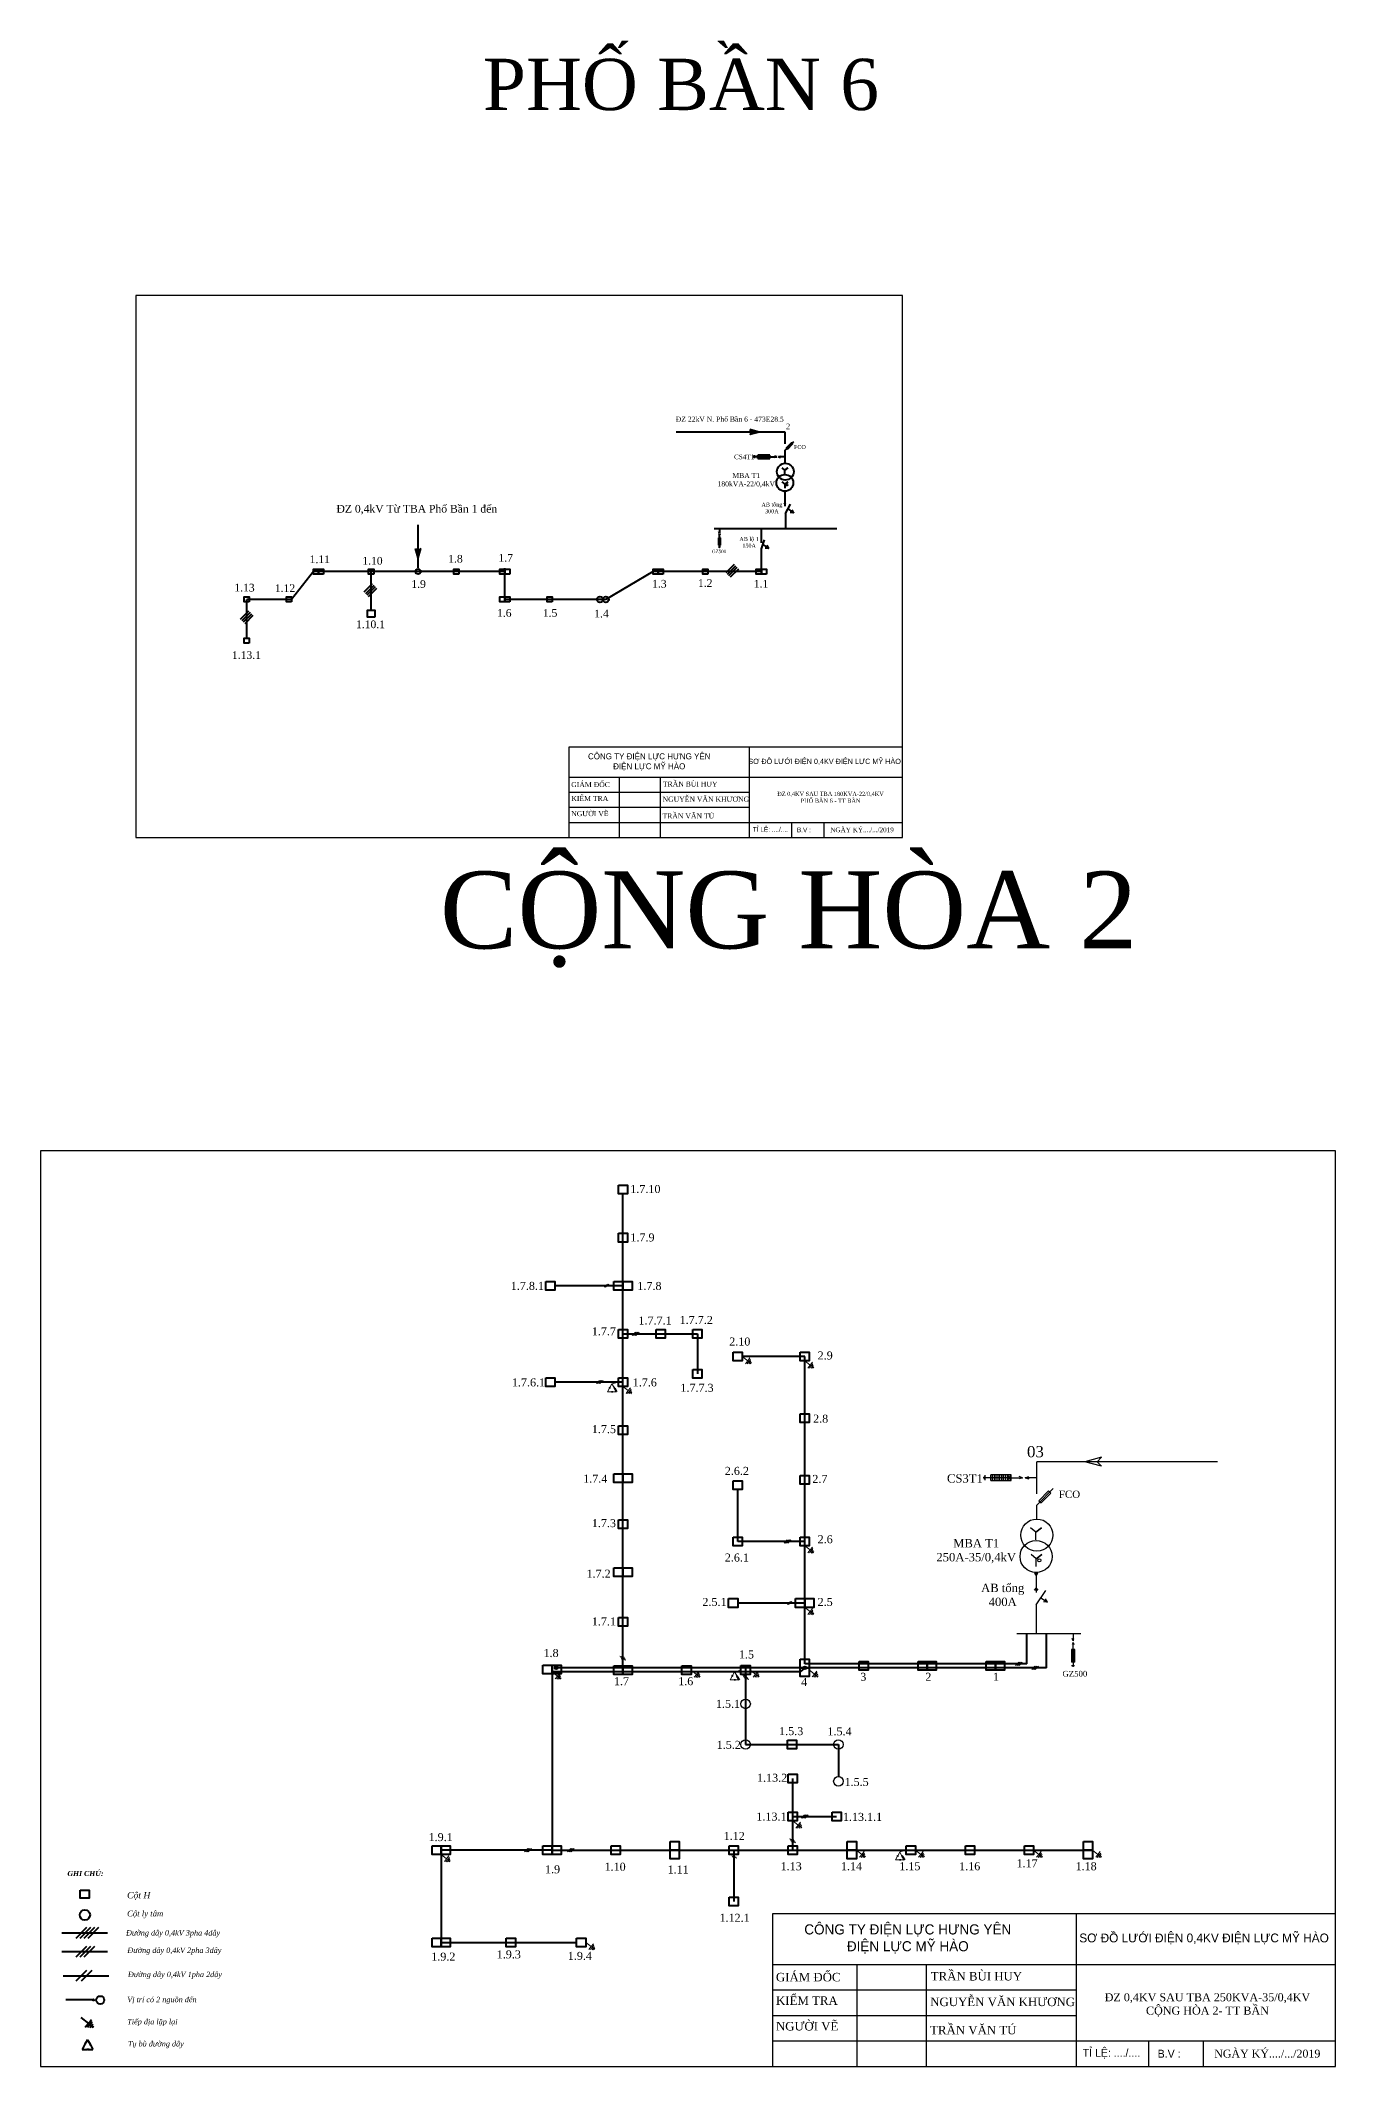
# Model space of a CAD drawing. Extents: x -2498 to 13808, y -1476 to 9052.
# Drawn here: x 1082 to 1587, y 8262 to 9052 of the extents above; entities that cross this region are included whole.
import ezdxf

# ---------------------------------------------------------------- set-up
doc = ezdxf.new("R2010")
doc.units = 0
doc.header["$LTSCALE"] = 0.08
doc.header["$MEASUREMENT"] = 0
doc.layers.get('0').update_dxf_attribs({"linetype": 'CONTINUOUS', "lineweight": 40})
doc.layers.add('Duong manh', color=8, linetype='CONTINUOUS')
doc.layers.add('khung', color=3, linetype='CONTINUOUS', lineweight=18)
doc.layers.add('NET DAM', color=6, linetype='CONTINUOUS', lineweight=25)
doc.styles.add('anh thong', font='times.ttf', dxfattribs={"height": 0.5})
doc.styles.get("Standard").update_dxf_attribs({"font": 'VHTEKN.TTF', "height": 2.5})

# ---------------------------------------------------------------- blocks, each defined once
blk = doc.blocks.new('khung')
at = {"layer": 'khung', "color": 5, "lineweight": -3, "ltscale": 4}
for p, q in [((630143, 2296298.9), (632881, 2296298.9)), ((630143, 2295554.2), (630143, 2296298.9)), ((631620.1, 2296298.9), (631620.1, 2295554.2)), ((630143, 2296050.6), (631457.3, 2296050.6)), ((630143, 2296050.6), (632881, 2296050.6)), ((630552, 2296050.6), (630552, 2295554.2)), ((630888.9, 2296050.6), (630888.9, 2295554.2)), ((630143, 2295926.5), (631620.1, 2295926.5)), ((630143, 2295802.4), (631620.1, 2295802.4)), ((630143, 2295678.3), (631512, 2295678.3)), ((630143, 2295678.3), (632881, 2295678.3)), ((631972.7, 2295554.2), (631972.7, 2295678.3)), ((632238.4, 2295554.2), (632238.4, 2295678.3))]:
    blk.add_line(p, q, dxfattribs=at)
blk.add_lwpolyline([(632881, 2300009), (626580.6, 2300009), (626580.6, 2295554.2), (632881, 2295554.2), (632881, 2300009)], dxfattribs=at)
at = {"layer": 'Duong manh', "color": 0, "lineweight": -3, "ltscale": 4}
for s, insert, char_height, width, attachment_point in [('{\\f.VnAvantH|b0|i0|c0|p34;C¤NG TY §IÖN LùC H¦NG Y£N\\P®iÖn lùc mü hµo}', (630800.1, 2296174.8), 49.141, 1314.329, 5), ('{\\f.VnAvantH|b0|i0|c0|p34;s¬ ®å l\xadíi ®iÖn 0,4kv ®iÖn lùc mü hµo}', (632241.6, 2296174.8), 43.049, 1423.665, 5), ('{\\fTimes New Roman|b0|i0|c0|p18; GIÁM ĐỐC}', (630143, 2295988.6), 41.37, 409.064, 4), ('{\\fTimes New Roman|b0|i0|c0|p18; TRẦN BÙI HUY}', (630896.3, 2295992.9), 41.37, 536.856, 4), ('{\\f.VnAvantH|b0|i0|c0|p34; \\fTimes New Roman|b0|i0|c0|p18; KIỂM TRA}', (630128, 2295874.7), 41.37, 409.064, 4), ('{\\fTimes New Roman|b0|i0|c0|p18; NGUYỄN VĂN KHƯƠNG}', (630893.6, 2295868.1), 41.37, 717.247, 4), ('{\\fTimes New Roman|b0|i0|c0|p18; NGƯỜI VẼ}', (630143, 2295749.5), 41.37, 409.064, 4), ('{\\f.VnAvantH|b0|i0|c0|p34; \\fTimes New Roman|b0|i0|c0|p18;TRẦN VĂN TÚ}', (630893.4, 2295730.7), 41.37, 536.856, 4), ('{\\f.VnAvantH|b0|i0|c0|p34; tØ lÖ: ..../....}', (631636.6, 2295616.3), 38.475, 301.491, 4), ('{\\f.VnAvantH|b0|i0|c0|p34;b.v :}', (632071.5, 2295616.3), 38.475, 424.338, 5), ('{\\fTimes New Roman|b0|i0|c0|p18;NGÀY KÝ..../.../2019}', (632549.2, 2295616.3), 38.475, 820.671, 5)]:
    blk.add_mtext(s, dxfattribs=dict(at, insert=insert, char_height=char_height, width=width, attachment_point=attachment_point))

msp = doc.modelspace()

# ---------------------------------------------------------------- hatches: boundary and pattern name
at = {"lineweight": 30}
msp.add_hatch(color=256, dxfattribs=at).paths.add_polyline_path([(1229.43, 8845.84, 1), (1229.24, 8845.84, 1)])
at = {"linetype": 'Continuous', "lineweight": 40, "ltscale": 8}
h = msp.add_hatch(dxfattribs=at)
h.set_pattern_fill('ANSI32', color=0, style=0)
h.set_pattern_definition([(45, (-10632.88297, 4523.38503), (-0.265165043, 0.265165043), []), (45, (-10632.7062, 4523.38503), (-0.265165043, 0.265165043), [])])
h.paths.add_polyline_path([(1282.57, 8417.47, 1), (1283.67, 8417.47, 1)])
for points in [[(1282.57, 8417.47, 1), (1283.67, 8417.47, 1)], [(1379.54, 8417.47, 1), (1380.63, 8417.47, 1)]]:
    msp.add_hatch(color=0, dxfattribs=at).paths.add_polyline_path(points)
h = msp.add_hatch(dxfattribs=at)
h.set_pattern_fill('ANSI32', color=0, style=0)
h.set_pattern_definition([(45, (-10535.9164, 4523.38503), (-0.265165043, 0.265165043), []), (45, (-10535.73964, 4523.38503), (-0.265165043, 0.265165043), [])])
h.paths.add_polyline_path([(1379.54, 8417.47, 1), (1380.63, 8417.47, 1)])
at = {"linetype": 'Continuous', "ltscale": 8}
msp.add_hatch(color=256, dxfattribs=at).paths.add_polyline_path([(1103.07, 8288, 1), (1102.55, 8288, 1)])

# ---------------------------------------------------------------- linework, layer by layer
for p, q in [((1372.46, 8899.17), (1329.94, 8899.17)), ((1362.26, 8899.17), (1358.61, 8900.14)), ((1358.61, 8900.14), (1359.38, 8899.17)), ((1362.26, 8899.17), (1358.61, 8898.21)), ((1358.61, 8898.21), (1359.38, 8899.17)), ((1372.46, 8894.65), (1372.46, 8899.17)), ((1372.46, 8892.09), (1375.79, 8895.53)), ((1360.12, 8889.42), (1360.12, 8889.69)), ((1360.27, 8889.24), (1360.27, 8889.87)), ((1360.42, 8888.98), (1360.42, 8890.14)), ((1361.71, 8889.56), (1360.44, 8889.56)), ((1366.44, 8890.2), (1361.71, 8890.2)), ((1361.71, 8888.91), (1361.71, 8890.2)), ((1366.44, 8889.56), (1361.71, 8889.56)), ((1362.14, 8888.91), (1362.14, 8890.2)), ((1362.57, 8888.91), (1362.57, 8890.2)), ((1363, 8888.91), (1363, 8890.2)), ((1363.43, 8888.91), (1363.43, 8890.2)), ((1363.86, 8888.91), (1363.86, 8890.2)), ((1364.29, 8888.91), (1364.29, 8890.2)), ((1364.72, 8888.91), (1364.72, 8890.2)), ((1365.15, 8888.91), (1365.15, 8890.2)), ((1366.44, 8888.91), (1365.58, 8890.2)), ((1365.58, 8888.91), (1366.44, 8890.2)), ((1365.58, 8888.91), (1365.58, 8890.2)), ((1366.44, 8888.91), (1366.44, 8890.2)), ((1366.44, 8889.56), (1369.14, 8889.56)), ((1369.14, 8889.56), (1368.31, 8889.84)), ((1369.14, 8889.56), (1368.31, 8889.28)), ((1369.75, 8889.56), (1370.59, 8889.84)), ((1372.46, 8889.56), (1369.75, 8889.56)), ((1369.75, 8889.56), (1370.59, 8889.28)), ((1372.26, 8884.35), (1371.2, 8885.27)), ((1372.26, 8884.35), (1373.4, 8885.27)), ((1373.4, 8885.27), (1372.26, 8884.35)), ((1372.46, 8887.03), (1372.46, 8892.09)), ((1372.35, 8878.88), (1371.29, 8879.8)), ((1372.26, 8882.79), (1372.26, 8884.35)), ((1372.35, 8878.88), (1373.49, 8879.8)), ((1373.49, 8879.8), (1372.35, 8878.88)), ((1372.35, 8877.32), (1372.35, 8878.88)), ((1372.53, 8875.89), (1372.08, 8875.89)), ((1372.08, 8875.89), (1372.3, 8875.61)), ((1372.08, 8871.26), (1372.3, 8871.54)), ((1372.53, 8871.26), (1372.08, 8871.26)), ((1372.3, 8876.11), (1372.3, 8870.27)), ((1372.3, 8875.61), (1372.53, 8875.89)), ((1372.3, 8871.54), (1372.53, 8871.26)), ((1372.49, 8867.5), (1374.48, 8871.03)), ((1373.48, 8869.27), (1375.81, 8867.65)), ((1229.33, 8846.27), (1229.33, 8863.04)), ((1344.73, 8861.58), (1392.61, 8861.58)), ((1346.79, 8861.58), (1346.79, 8859.95)), ((1363.18, 8856.05), (1363.18, 8861.58)), ((1372.49, 8867.5), (1372.49, 8861.67)), ((1375.83, 8867.65), (1374.39, 8867.82)), ((1375.82, 8867.64), (1375.16, 8868.92)), ((1229.33, 8850.15), (1228.32, 8853.77)), ((1228.32, 8853.77), (1229.33, 8852.82)), ((1229.33, 8850.15), (1230.35, 8853.77)), ((1230.35, 8853.77), (1229.33, 8852.82)), ((1346.4, 8857.97), (1346.4, 8855.13)), ((1347.18, 8857.97), (1346.4, 8857.45)), ((1347.18, 8857.45), (1346.4, 8857.97)), ((1347.18, 8857.97), (1346.4, 8857.97)), ((1347.18, 8857.45), (1346.4, 8857.45)), ((1347.18, 8857.19), (1346.4, 8857.19)), ((1347.18, 8856.93), (1346.4, 8856.93)), ((1347.18, 8856.68), (1346.4, 8856.68)), ((1347.18, 8856.42), (1346.4, 8856.42)), ((1347.18, 8856.16), (1346.4, 8856.16)), ((1347.18, 8855.9), (1346.4, 8855.9)), ((1347.18, 8855.64), (1346.4, 8855.64)), ((1347.18, 8855.39), (1346.4, 8855.39)), ((1347.18, 8855.13), (1346.4, 8855.13)), ((1347.14, 8854.35), (1346.44, 8854.35)), ((1346.98, 8854.27), (1346.6, 8854.27)), ((1346.79, 8859.95), (1346.62, 8860.46)), ((1346.79, 8859.59), (1346.62, 8859.09)), ((1346.87, 8854.18), (1346.71, 8854.18)), ((1346.79, 8859.95), (1346.96, 8860.46)), ((1346.79, 8857.97), (1346.79, 8859.59)), ((1346.79, 8859.59), (1346.96, 8859.09)), ((1346.79, 8857.97), (1346.79, 8855.13)), ((1346.79, 8855.13), (1346.79, 8854.36)), ((1363.13, 8844.83), (1363.13, 8853.65)), ((1363.77, 8855.42), (1366.09, 8853.8)), ((1366.11, 8853.8), (1364.67, 8853.97)), ((1366.1, 8853.78), (1365.44, 8855.07)), ((1263.13, 8833.94), (1263.13, 8846.2)), ((1352.47, 8847.51), (1349.24, 8844.27)), ((1353.04, 8846.94), (1349.8, 8843.71)), ((1353.61, 8846.38), (1350.37, 8843.14)), ((1354.17, 8845.81), (1350.93, 8842.57)), ((1188.56, 8844.83), (1180.01, 8833.94)), ((1263.13, 8844.83), (1188.56, 8844.83)), ((1211.45, 8839.97), (1208.22, 8836.73)), ((1212.02, 8839.4), (1208.78, 8836.17)), ((1212.59, 8838.84), (1209.35, 8835.6)), ((1213.15, 8838.27), (1209.91, 8835.03)), ((1211.03, 8829.75), (1211.03, 8844.83)), ((1320.96, 8844.83), (1302.49, 8833.94)), ((1363.13, 8844.83), (1320.96, 8844.83)), ((1180.01, 8833.94), (1162.55, 8833.94)), ((1162.55, 8818.87), (1162.55, 8833.94)), ((1302.49, 8833.94), (1263.13, 8833.94)), ((1163.28, 8829.4), (1160.04, 8826.17)), ((1163.85, 8828.84), (1160.61, 8825.6)), ((1164.41, 8828.27), (1161.18, 8825.04)), ((1164.98, 8827.71), (1161.74, 8824.47))]:
    msp.add_line(p, q)
at = {"ltscale": 8}
for p, q in [((1361.71, 8888.91), (1366.44, 8888.91)), ((1347.18, 8855.13), (1347.18, 8857.97)), ((1363.13, 8853.65), (1364.41, 8857.18))]:
    msp.add_line(p, q, dxfattribs=at)
at = {"color": 0, "linetype": 'Continuous', "lineweight": 40, "ltscale": 8}
for p, q in [((1309.17, 8417.47), (1309.17, 8602.22)), ((1309.17, 8566.4), (1282.65, 8566.4)), ((1309.17, 8547.64), (1338.18, 8547.64)), ((1338.18, 8547.64), (1338.18, 8532.09)), ((1380.03, 8538.79), (1355.72, 8538.79)), ((1380.03, 8419.05), (1380.03, 8538.79)), ((1309.17, 8528.88), (1282.65, 8528.88)), ((1305.83, 8526.53), (1306.64, 8525.08)), ((1353.93, 8466.76), (1353.93, 8486.99)), ((1380.03, 8466.76), (1353.93, 8466.76)), ((1380.03, 8442.74), (1353.93, 8442.74)), ((1466.55, 8419.05), (1466.55, 8430.86)), ((1474.25, 8417.47), (1474.25, 8430.86)), ((1466.55, 8419.05), (1380.03, 8419.05)), ((1281.54, 8417.47), (1281.54, 8346.38)), ((1378.21, 8415.9), (1281.54, 8415.9)), ((1474.25, 8417.47), (1283.12, 8417.47)), ((1353.63, 8414.27), (1354.44, 8412.82)), ((1356.97, 8417.47), (1356.97, 8387.58)), ((1380.08, 8417.47), (1378.21, 8415.9)), ((1356.97, 8387.58), (1393.18, 8387.58)), ((1393.18, 8387.58), (1393.18, 8375.11)), ((1375.37, 8346.38), (1375.37, 8374.29)), ((1375.37, 8359.49), (1392.46, 8359.49)), ((1281.54, 8346.38), (1238.35, 8346.38)), ((1238.35, 8346.38), (1238.35, 8310.43)), ((1281.54, 8346.38), (1492.22, 8346.38)), ((1352.36, 8346.38), (1352.36, 8326.41)), ((1418.07, 8344.03), (1418.87, 8342.58)), ((1238.35, 8310.43), (1291.13, 8310.43))]:
    msp.add_line(p, q, dxfattribs=at)
at = {"linetype": 'Continuous', "lineweight": 9, "ltscale": 8}
for p, q in [((1303.21, 8567.07), (1301.97, 8565.83)), ((1303.67, 8567.07), (1302.43, 8565.83)), ((1314.07, 8548.26), (1312.83, 8547.02)), ((1314.53, 8548.26), (1313.29, 8547.02)), ((1315, 8548.26), (1313.76, 8547.02)), ((1315.46, 8548.26), (1314.22, 8547.02)), ((1355.7, 8538.79), (1357.82, 8537.15)), ((1357.82, 8537.15), (1358.7, 8538.29)), ((1358.22, 8536.84), (1358.88, 8537.69)), ((1300.06, 8529.5), (1298.82, 8528.26)), ((1300.52, 8529.5), (1299.28, 8528.26)), ((1300.99, 8529.5), (1299.75, 8528.26)), ((1301.45, 8529.5), (1300.21, 8528.26)), ((1357.82, 8537.15), (1356.94, 8536.02)), ((1358.22, 8536.84), (1357.56, 8535.99)), ((1358.62, 8536.53), (1358.19, 8535.97)), ((1358.62, 8536.53), (1359.06, 8537.1)), ((1359.02, 8536.22), (1358.8, 8535.94)), ((1359.02, 8536.22), (1359.24, 8536.5)), ((1380.03, 8537.09), (1382.14, 8535.46)), ((1382.14, 8535.46), (1381.26, 8534.32)), ((1382.54, 8535.14), (1381.88, 8534.29)), ((1382.14, 8535.46), (1383.02, 8536.59)), ((1382.94, 8534.83), (1382.51, 8534.27)), ((1382.54, 8535.14), (1383.2, 8536)), ((1382.94, 8534.83), (1383.39, 8535.4)), ((1383.35, 8534.52), (1383.13, 8534.24)), ((1383.35, 8534.52), (1383.57, 8534.81)), ((1303.95, 8526.53), (1303.13, 8525.08)), ((1303.13, 8525.08), (1304.85, 8525.08)), ((1303.69, 8526.66), (1304.19, 8526.4)), ((1303.8, 8526.85), (1304.3, 8526.6)), ((1304.89, 8528.17), (1304.06, 8526.72)), ((1304.85, 8525.08), (1304.88, 8525.08)), ((1304.88, 8525.36), (1304.88, 8524.8)), ((1304.89, 8528.17), (1305.71, 8526.72)), ((1305.14, 8525.36), (1305.14, 8524.8)), ((1305.14, 8525.08), (1306.64, 8525.08)), ((1305.97, 8526.85), (1305.47, 8526.6)), ((1306.08, 8526.66), (1305.58, 8526.4)), ((1309.17, 8527.18), (1311.28, 8525.55)), ((1311.28, 8525.55), (1310.4, 8524.41)), ((1311.68, 8525.24), (1311.02, 8524.39)), ((1311.28, 8525.55), (1312.16, 8526.68)), ((1312.09, 8524.93), (1311.65, 8524.36)), ((1311.68, 8525.24), (1312.34, 8526.09)), ((1312.09, 8524.93), (1312.53, 8525.49)), ((1312.49, 8524.61), (1312.27, 8524.33)), ((1312.49, 8524.61), (1312.71, 8524.9)), ((1373.24, 8467.37), (1372, 8466.13)), ((1373.71, 8467.37), (1372.47, 8466.13)), ((1374.17, 8467.37), (1372.93, 8466.13)), ((1374.64, 8467.37), (1373.4, 8466.13)), ((1380.03, 8465.06), (1382.14, 8463.42)), ((1382.14, 8463.42), (1381.26, 8462.29)), ((1382.54, 8463.11), (1381.88, 8462.26)), ((1382.14, 8463.42), (1383.02, 8464.55)), ((1382.94, 8462.8), (1382.51, 8462.23)), ((1382.54, 8463.11), (1383.2, 8463.96)), ((1382.94, 8462.8), (1383.39, 8463.36)), ((1383.35, 8462.49), (1383.13, 8462.2)), ((1383.35, 8462.49), (1383.57, 8462.77)), ((1374.54, 8443.39), (1373.3, 8442.15)), ((1375, 8443.39), (1373.76, 8442.15)), ((1380.03, 8441.04), (1382.14, 8439.41)), ((1382.14, 8439.41), (1381.26, 8438.27)), ((1382.54, 8439.1), (1381.88, 8438.25)), ((1382.14, 8439.41), (1383.02, 8440.54)), ((1382.94, 8438.79), (1382.51, 8438.22)), ((1382.54, 8439.1), (1383.2, 8439.95)), ((1382.94, 8438.79), (1383.39, 8439.35)), ((1383.35, 8438.47), (1383.13, 8438.19)), ((1383.35, 8438.47), (1383.57, 8438.76)), ((1309.65, 8421.65), (1307.94, 8422.06)), ((1309.89, 8421.25), (1308.18, 8421.67)), ((1310.13, 8420.85), (1308.43, 8421.27)), ((1310.37, 8420.45), (1308.67, 8420.87)), ((1463.45, 8419.67), (1462.21, 8418.43)), ((1463.91, 8419.67), (1462.67, 8418.43)), ((1464.38, 8419.67), (1463.14, 8418.43)), ((1464.84, 8419.67), (1463.6, 8418.43)), ((1281.54, 8415.9), (1283.66, 8414.26)), ((1283.66, 8414.26), (1282.78, 8413.13)), ((1284.06, 8413.95), (1283.4, 8413.1)), ((1283.66, 8414.26), (1284.54, 8415.4)), ((1284.46, 8413.64), (1284.03, 8413.07)), ((1284.06, 8413.95), (1284.72, 8414.8)), ((1284.46, 8413.64), (1284.9, 8414.2)), ((1284.86, 8413.33), (1284.64, 8413.05)), ((1284.86, 8413.33), (1285.08, 8413.61)), ((1335.73, 8416.54), (1337.84, 8414.9)), ((1337.84, 8414.9), (1336.97, 8413.77)), ((1338.25, 8414.59), (1337.59, 8413.74)), ((1337.84, 8414.9), (1338.72, 8416.04)), ((1338.65, 8414.28), (1338.21, 8413.71)), ((1338.25, 8414.59), (1338.9, 8415.44)), ((1338.65, 8414.28), (1339.09, 8414.84)), ((1339.05, 8413.97), (1338.83, 8413.68)), ((1339.05, 8413.97), (1339.27, 8414.25)), ((1351.75, 8414.26), (1350.93, 8412.82)), ((1350.93, 8412.82), (1352.65, 8412.82)), ((1351.49, 8414.4), (1351.98, 8414.14)), ((1351.6, 8414.59), (1352.09, 8414.34)), ((1352.68, 8415.91), (1351.86, 8414.46)), ((1352.65, 8412.82), (1352.68, 8412.82)), ((1352.68, 8415.91), (1353.51, 8414.46)), ((1352.68, 8413.1), (1352.68, 8412.54)), ((1352.94, 8413.1), (1352.94, 8412.54)), ((1352.94, 8412.82), (1354.44, 8412.82)), ((1353.76, 8414.59), (1353.27, 8414.34)), ((1353.88, 8414.4), (1353.38, 8414.14)), ((1357.48, 8414.16), (1355.78, 8414.58)), ((1357.73, 8413.76), (1356.02, 8414.18)), ((1357.97, 8413.36), (1356.26, 8413.78)), ((1358.21, 8412.97), (1356.5, 8413.39)), ((1358.74, 8416.62), (1360.85, 8414.99)), ((1360.85, 8414.99), (1359.98, 8413.85)), ((1361.26, 8414.67), (1360.6, 8413.82)), ((1360.85, 8414.99), (1361.73, 8416.12)), ((1361.66, 8414.36), (1361.22, 8413.8)), ((1361.26, 8414.67), (1361.91, 8415.52)), ((1361.66, 8414.36), (1362.1, 8414.93)), ((1362.06, 8414.05), (1361.84, 8413.77)), ((1362.06, 8414.05), (1362.28, 8414.34)), ((1381.76, 8416.69), (1383.87, 8415.05)), ((1383.87, 8415.05), (1382.99, 8413.92)), ((1384.27, 8414.74), (1383.62, 8413.89)), ((1383.87, 8415.05), (1384.75, 8416.19)), ((1384.68, 8414.43), (1384.24, 8413.87)), ((1384.27, 8414.74), (1384.93, 8415.59)), ((1384.68, 8414.43), (1385.12, 8415)), ((1385.08, 8414.12), (1384.86, 8413.84)), ((1385.08, 8414.12), (1385.3, 8414.41)), ((1469.74, 8418.09), (1468.5, 8416.85)), ((1470.2, 8418.09), (1468.96, 8416.85)), ((1470.67, 8418.09), (1469.43, 8416.85)), ((1471.13, 8418.09), (1469.89, 8416.85)), ((1375.37, 8357.79), (1377.49, 8356.15)), ((1377.49, 8356.15), (1376.61, 8355.02)), ((1377.89, 8355.84), (1377.23, 8354.99)), ((1377.49, 8356.15), (1378.37, 8357.28)), ((1377.89, 8355.84), (1378.55, 8356.69)), ((1378.29, 8355.53), (1378.73, 8356.09)), ((1380, 8360.11), (1378.76, 8358.87)), ((1380.47, 8360.11), (1379.23, 8358.87)), ((1380.93, 8360.11), (1379.69, 8358.87)), ((1381.4, 8360.11), (1380.16, 8358.87)), ((1375.82, 8350.43), (1374.11, 8350.85)), ((1376.06, 8350.03), (1374.35, 8350.45)), ((1376.3, 8349.64), (1374.6, 8350.05)), ((1376.54, 8349.24), (1374.84, 8349.66)), ((1378.29, 8355.53), (1377.86, 8354.96)), ((1378.69, 8355.22), (1378.47, 8354.93)), ((1378.69, 8355.22), (1378.91, 8355.5)), ((1238.35, 8344.68), (1240.47, 8343.05)), ((1240.47, 8343.05), (1239.59, 8341.91)), ((1240.87, 8342.73), (1240.21, 8341.88)), ((1240.47, 8343.05), (1241.35, 8344.18)), ((1241.27, 8342.42), (1240.84, 8341.86)), ((1240.87, 8342.73), (1241.53, 8343.59)), ((1241.27, 8342.42), (1241.71, 8342.99)), ((1241.67, 8342.11), (1241.45, 8341.83)), ((1241.67, 8342.11), (1241.89, 8342.4)), ((1272.1, 8347), (1270.86, 8345.76)), ((1272.56, 8347), (1271.32, 8345.76)), ((1273.02, 8347), (1271.79, 8345.76)), ((1273.49, 8347), (1272.25, 8345.76)), ((1288.81, 8347), (1287.57, 8345.76)), ((1289.27, 8347), (1288.03, 8345.76)), ((1289.74, 8347), (1288.5, 8345.76)), ((1290.2, 8347), (1288.96, 8345.76)), ((1353.27, 8343.71), (1351.57, 8344.13)), ((1353.51, 8343.32), (1351.81, 8343.73)), ((1400.16, 8346.38), (1402.28, 8344.74)), ((1402.28, 8344.74), (1401.4, 8343.61)), ((1402.68, 8344.43), (1402.02, 8343.58)), ((1402.28, 8344.74), (1403.15, 8345.88)), ((1403.08, 8344.12), (1402.65, 8343.56)), ((1402.68, 8344.43), (1403.34, 8345.28)), ((1403.08, 8344.12), (1403.52, 8344.69)), ((1403.48, 8343.81), (1403.26, 8343.53)), ((1403.48, 8343.81), (1403.7, 8344.1)), ((1416.18, 8344.02), (1415.36, 8342.58)), ((1415.36, 8342.58), (1417.08, 8342.58)), ((1415.93, 8344.16), (1416.42, 8343.9)), ((1416.04, 8344.35), (1416.53, 8344.1)), ((1417.12, 8345.67), (1416.29, 8344.22)), ((1417.08, 8342.58), (1417.11, 8342.58)), ((1417.11, 8342.86), (1417.11, 8342.3)), ((1417.12, 8345.67), (1417.94, 8344.22)), ((1417.38, 8342.86), (1417.38, 8342.3)), ((1417.38, 8342.58), (1418.87, 8342.58)), ((1418.2, 8344.35), (1417.71, 8344.1)), ((1418.31, 8344.16), (1417.82, 8343.9)), ((1423.18, 8346.38), (1425.29, 8344.74)), ((1425.29, 8344.74), (1424.41, 8343.61)), ((1425.69, 8344.43), (1425.03, 8343.58)), ((1425.29, 8344.74), (1426.17, 8345.88)), ((1426.09, 8344.12), (1425.66, 8343.56)), ((1425.69, 8344.43), (1426.35, 8345.28)), ((1426.09, 8344.12), (1426.53, 8344.69)), ((1426.5, 8343.81), (1426.28, 8343.53)), ((1426.5, 8343.81), (1426.71, 8344.1)), ((1469.2, 8346.38), (1471.32, 8344.74)), ((1471.32, 8344.74), (1470.44, 8343.61)), ((1471.72, 8344.43), (1471.06, 8343.58)), ((1471.32, 8344.74), (1472.2, 8345.88)), ((1472.12, 8344.12), (1471.69, 8343.56)), ((1471.72, 8344.43), (1472.38, 8345.28)), ((1472.12, 8344.12), (1472.56, 8344.69)), ((1472.52, 8343.81), (1472.3, 8343.53)), ((1472.52, 8343.81), (1472.74, 8344.1)), ((1492.22, 8346.38), (1494.33, 8344.74)), ((1494.33, 8344.74), (1493.45, 8343.61)), ((1494.73, 8344.43), (1494.08, 8343.58)), ((1494.33, 8344.74), (1495.21, 8345.88)), ((1495.14, 8344.12), (1494.7, 8343.56)), ((1494.73, 8344.43), (1495.39, 8345.28)), ((1495.14, 8344.12), (1495.58, 8344.69)), ((1495.54, 8343.81), (1495.32, 8343.53)), ((1495.54, 8343.81), (1495.76, 8344.1)), ((1294.67, 8310.43), (1296.79, 8308.79)), ((1296.79, 8308.79), (1295.91, 8307.66)), ((1297.19, 8308.48), (1296.53, 8307.63)), ((1296.79, 8308.79), (1297.67, 8309.92)), ((1297.19, 8308.48), (1297.85, 8309.33)), ((1297.59, 8308.17), (1298.03, 8308.73)), ((1297.59, 8308.17), (1297.16, 8307.6)), ((1297.99, 8307.86), (1297.77, 8307.57)), ((1297.99, 8307.86), (1298.21, 8308.14))]:
    msp.add_line(p, q, dxfattribs=at)
at = {"color": 0, "linetype": 'Continuous', "lineweight": 9, "ltscale": 8}
for p, q in [((1304.89, 8528.18), (1307.39, 8528.88)), ((1352.69, 8415.92), (1355.19, 8416.62)), ((1417.12, 8345.68), (1419.63, 8346.38))]:
    msp.add_line(p, q, dxfattribs=at)
at = {"lineweight": -3}
for p, q in [((1470.5, 8485.34), (1470.5, 8497.82)), ((1540.89, 8497.82), (1470.5, 8497.82)), ((1495.72, 8499.62), (1489.27, 8497.82)), ((1495.72, 8496.02), (1489.27, 8497.82)), ((1495.72, 8499.62), (1493.98, 8497.82)), ((1495.72, 8496.02), (1493.98, 8497.82)), ((1449.89, 8491.36), (1449.89, 8491.81)), ((1450.13, 8491.06), (1450.13, 8492.11)), ((1450.38, 8490.61), (1450.38, 8492.55)), ((1452.54, 8491.58), (1450.41, 8491.58)), ((1460.44, 8492.66), (1452.54, 8492.66)), ((1452.54, 8490.5), (1452.54, 8492.66)), ((1460.44, 8491.58), (1452.54, 8491.58)), ((1453.25, 8490.5), (1453.25, 8492.66)), ((1453.97, 8490.5), (1453.97, 8492.66)), ((1454.69, 8490.5), (1454.69, 8492.66)), ((1455.41, 8490.5), (1455.41, 8492.66)), ((1456.13, 8490.5), (1456.13, 8492.66)), ((1456.85, 8490.5), (1456.85, 8492.66)), ((1457.57, 8490.5), (1457.57, 8492.66)), ((1458.29, 8490.5), (1458.29, 8492.66)), ((1460.44, 8490.5), (1459.01, 8492.66)), ((1459.01, 8490.5), (1460.44, 8492.66)), ((1459.01, 8490.5), (1459.01, 8492.66)), ((1460.44, 8490.5), (1460.44, 8492.66)), ((1460.44, 8491.58), (1464.97, 8491.58)), ((1464.97, 8491.58), (1463.57, 8492.05)), ((1464.97, 8491.58), (1463.57, 8491.11)), ((1465.98, 8491.58), (1467.38, 8492.05)), ((1470.5, 8491.58), (1465.98, 8491.58)), ((1465.98, 8491.58), (1467.38, 8491.11)), ((1470.5, 8480.84), (1476.88, 8487.42)), ((1470.5, 8475.46), (1470.5, 8480.84)), ((1470.12, 8470.35), (1468.1, 8472.1)), ((1470.12, 8470.35), (1472.3, 8472.1)), ((1472.3, 8472.1), (1470.12, 8470.35)), ((1470.12, 8467.36), (1470.12, 8470.35)), ((1470.31, 8459.9), (1468.28, 8461.65)), ((1470.31, 8459.9), (1472.49, 8461.65)), ((1472.49, 8461.65), (1470.31, 8459.9)), ((1470.31, 8456.91), (1470.31, 8459.9)), ((1470.88, 8454.2), (1469.59, 8454.2)), ((1469.59, 8454.2), (1470.2, 8453.41)), ((1470.2, 8454.6), (1470.2, 8446.89)), ((1470.2, 8453.41), (1470.88, 8454.2)), ((1469.59, 8447.73), (1470.2, 8448.53)), ((1470.88, 8447.73), (1469.59, 8447.73)), ((1470.2, 8448.53), (1470.88, 8447.73)), ((1470.2, 8442.01), (1474.05, 8447.59)), ((1472.12, 8444.8), (1474.61, 8443.07)), ((1474.62, 8443.05), (1473.09, 8443.23)), ((1474.62, 8443.05), (1473.92, 8444.43)), ((1470.2, 8442.01), (1470.2, 8430.86)), ((1462.67, 8430.86), (1487.72, 8430.86)), ((1484.63, 8428.04), (1484.34, 8428.91)), ((1484.63, 8427.4), (1484.34, 8426.53)), ((1484.63, 8430.86), (1484.63, 8428.04)), ((1484.63, 8428.04), (1484.92, 8428.91)), ((1484.63, 8424.58), (1484.63, 8427.4)), ((1484.63, 8427.4), (1484.92, 8426.53)), ((1483.96, 8424.58), (1483.96, 8419.64)), ((1485.3, 8424.58), (1483.96, 8423.68)), ((1485.3, 8423.68), (1483.96, 8424.58)), ((1485.3, 8424.58), (1483.96, 8424.58)), ((1485.3, 8423.68), (1483.96, 8423.68)), ((1485.3, 8423.23), (1483.96, 8423.23)), ((1485.3, 8422.79), (1483.96, 8422.79)), ((1485.3, 8422.34), (1483.96, 8422.34)), ((1485.3, 8421.96), (1483.96, 8421.96)), ((1485.3, 8421.51), (1483.96, 8421.51)), ((1485.3, 8421.06), (1483.96, 8421.06)), ((1485.3, 8420.54), (1483.96, 8420.54)), ((1485.3, 8420.09), (1483.96, 8420.09)), ((1485.3, 8419.64), (1483.96, 8419.64)), ((1484.63, 8424.58), (1484.63, 8419.64)), ((1484.63, 8419.64), (1484.63, 8418.32)), ((1485.23, 8418.3), (1484.03, 8418.3)), ((1484.96, 8418.15), (1484.3, 8418.15)), ((1484.77, 8417.99), (1484.49, 8417.99))]:
    msp.add_line(p, q, dxfattribs=at)
at = {"linetype": 'Continuous', "lineweight": -3, "ltscale": 8}
for p, q in [((1452.54, 8490.5), (1460.44, 8490.5)), ((1485.3, 8419.64), (1485.3, 8424.58))]:
    msp.add_line(p, q, dxfattribs=at)
at = {"linetype": 'Continuous', "ltscale": 8}
for p, q in [((1100.06, 8316.19), (1095.88, 8312.01)), ((1101.62, 8316.19), (1097.44, 8312.01)), ((1103.19, 8316.19), (1099.01, 8312.01)), ((1104.76, 8316.19), (1100.58, 8312.01)), ((1090.48, 8314.14), (1108.24, 8314.14)), ((1100.06, 8308.88), (1095.88, 8304.7)), ((1101.62, 8308.88), (1097.44, 8304.7)), ((1103.19, 8308.88), (1099.01, 8304.7)), ((1090.48, 8306.83), (1108.24, 8306.83)), ((1091.01, 8297.43), (1108.76, 8297.43)), ((1100.06, 8299.48), (1095.88, 8295.3)), ((1102.14, 8299.48), (1097.97, 8295.3)), ((1102.81, 8288), (1092, 8288)), ((1097.86, 8281.14), (1100.84, 8278.83)), ((1100.84, 8278.83), (1099.6, 8277.23)), ((1101.41, 8278.4), (1100.48, 8277.2)), ((1100.84, 8278.83), (1102.08, 8280.43)), ((1101.98, 8277.96), (1101.36, 8277.16)), ((1101.41, 8278.4), (1102.34, 8279.6)), ((1101.98, 8277.96), (1102.6, 8278.75)), ((1102.54, 8277.52), (1102.23, 8277.12)), ((1102.54, 8277.52), (1102.85, 8277.92)), ((1099.33, 8270.5), (1098.34, 8268.75)), ((1099.02, 8270.66), (1099.62, 8270.35)), ((1099.16, 8270.89), (1099.75, 8270.59)), ((1100.47, 8272.49), (1099.47, 8270.73)), ((1100.46, 8269.09), (1100.46, 8268.41)), ((1100.47, 8272.49), (1101.46, 8270.73)), ((1100.78, 8269.09), (1100.78, 8268.41)), ((1101.77, 8270.89), (1101.18, 8270.59)), ((1101.91, 8270.66), (1101.31, 8270.35)), ((1101.6, 8270.5), (1102.59, 8268.75)), ((1098.34, 8268.75), (1100.42, 8268.75)), ((1100.42, 8268.75), (1100.46, 8268.75)), ((1100.78, 8268.75), (1102.59, 8268.75))]:
    msp.add_line(p, q, dxfattribs=at)
for points in [[(1373.33, 8892.56), (1375.28, 8894.58), (1374.82, 8895.02), (1372.88, 8893.01)], [(1190.5, 8843.83), (1188.53, 8843.83), (1188.53, 8845.75), (1190.5, 8845.75)], [(1192.47, 8843.83), (1190.5, 8843.83), (1190.5, 8845.75), (1192.47, 8845.75)], [(1212.02, 8843.86), (1210.05, 8843.86), (1210.05, 8845.79), (1212.02, 8845.79)], [(1245.25, 8843.86), (1243.28, 8843.86), (1243.28, 8845.79), (1245.25, 8845.79)], [(1263.13, 8843.86), (1261.16, 8843.86), (1261.16, 8845.79), (1263.13, 8845.79)], [(1265.1, 8843.86), (1263.13, 8843.86), (1263.13, 8845.79), (1265.1, 8845.79)], [(1322.92, 8843.86), (1320.96, 8843.86), (1320.96, 8845.79), (1322.92, 8845.79)], [(1324.89, 8843.86), (1322.92, 8843.86), (1322.92, 8845.79), (1324.89, 8845.79)], [(1342.25, 8843.86), (1340.28, 8843.86), (1340.28, 8845.79), (1342.25, 8845.79)], [(1363.13, 8843.86), (1361.16, 8843.86), (1361.16, 8845.79), (1363.13, 8845.79)], [(1365.1, 8843.86), (1363.13, 8843.86), (1363.13, 8845.79), (1365.1, 8845.79)], [(1163.53, 8832.98), (1161.56, 8832.98), (1161.56, 8834.91), (1163.53, 8834.91)], [(1180.01, 8832.98), (1178.05, 8832.98), (1178.05, 8834.91), (1180.01, 8834.91)], [(1212.44, 8827), (1209.63, 8827), (1209.63, 8829.75), (1212.44, 8829.75)], [(1263.13, 8832.98), (1261.16, 8832.98), (1261.16, 8834.91), (1263.13, 8834.91)], [(1265.1, 8832.98), (1263.13, 8832.98), (1263.13, 8834.91), (1265.1, 8834.91)], [(1281.61, 8832.98), (1279.64, 8832.98), (1279.64, 8834.91), (1281.61, 8834.91)], [(1163.53, 8816.94), (1161.56, 8816.94), (1161.56, 8818.87), (1163.53, 8818.87)]]:
    msp.add_lwpolyline(points, close=True)
at = {"color": 0, "linetype": 'Continuous', "lineweight": 40, "ltscale": 8}
for points in [[(1307.39, 8605.62), (1310.94, 8605.62), (1310.94, 8602.22), (1307.39, 8602.22)], [(1307.39, 8586.86), (1310.94, 8586.86), (1310.94, 8583.46), (1307.39, 8583.46)], [(1279.11, 8568.1), (1282.65, 8568.1), (1282.65, 8564.7), (1279.11, 8564.7)], [(1305.62, 8568.1), (1309.17, 8568.1), (1309.17, 8564.7), (1305.62, 8564.7)], [(1309.17, 8568.1), (1312.72, 8568.1), (1312.72, 8564.7), (1309.17, 8564.7)], [(1307.39, 8549.34), (1310.94, 8549.34), (1310.94, 8545.94), (1307.39, 8545.94)], [(1322.12, 8549.34), (1325.67, 8549.34), (1325.67, 8545.94), (1322.12, 8545.94)], [(1336.41, 8549.34), (1339.96, 8549.34), (1339.96, 8545.94), (1336.41, 8545.94)], [(1352.16, 8540.49), (1355.7, 8540.49), (1355.7, 8537.09), (1352.16, 8537.09)], [(1378.25, 8540.49), (1381.8, 8540.49), (1381.8, 8537.09), (1378.25, 8537.09)], [(1279.11, 8530.58), (1282.65, 8530.58), (1282.65, 8527.18), (1279.11, 8527.18)], [(1307.39, 8530.58), (1310.94, 8530.58), (1310.94, 8527.18), (1307.39, 8527.18)], [(1336.41, 8533.79), (1339.96, 8533.79), (1339.96, 8530.39), (1336.41, 8530.39)], [(1378.25, 8516.48), (1381.8, 8516.48), (1381.8, 8513.08), (1378.25, 8513.08)], [(1307.39, 8511.82), (1310.94, 8511.82), (1310.94, 8508.43), (1307.39, 8508.43)], [(1305.62, 8493.06), (1309.17, 8493.06), (1309.17, 8489.67), (1305.62, 8489.67)], [(1309.17, 8493.06), (1312.72, 8493.06), (1312.72, 8489.67), (1309.17, 8489.67)], [(1352.16, 8490.38), (1355.7, 8490.38), (1355.7, 8486.99), (1352.16, 8486.99)], [(1378.25, 8492.47), (1381.8, 8492.47), (1381.8, 8489.07), (1378.25, 8489.07)], [(1307.39, 8475.22), (1310.94, 8475.22), (1310.94, 8471.83), (1307.39, 8471.83)], [(1352.16, 8468.45), (1355.7, 8468.45), (1355.7, 8465.06), (1352.16, 8465.06)], [(1378.25, 8468.45), (1381.8, 8468.45), (1381.8, 8465.06), (1378.25, 8465.06)], [(1305.62, 8456.46), (1309.17, 8456.46), (1309.17, 8453.07), (1305.62, 8453.07)], [(1309.17, 8456.46), (1312.72, 8456.46), (1312.72, 8453.07), (1309.17, 8453.07)], [(1350.38, 8444.44), (1353.93, 8444.44), (1353.93, 8441.04), (1350.38, 8441.04)], [(1376.48, 8444.44), (1380.03, 8444.44), (1380.03, 8441.04), (1376.48, 8441.04)], [(1380.03, 8444.44), (1383.58, 8444.44), (1383.58, 8441.04), (1380.03, 8441.04)], [(1307.39, 8437.11), (1310.94, 8437.11), (1310.94, 8433.71), (1307.39, 8433.71)], [(1378.21, 8420.87), (1381.76, 8420.87), (1381.76, 8417.47), (1378.21, 8417.47)], [(1401.22, 8419.97), (1404.77, 8419.97), (1404.77, 8416.57), (1401.22, 8416.57)], [(1424.24, 8419.97), (1427.79, 8419.97), (1427.79, 8416.57), (1424.24, 8416.57)], [(1427.79, 8419.97), (1431.33, 8419.97), (1431.33, 8416.57), (1427.79, 8416.57)], [(1450.8, 8419.97), (1454.35, 8419.97), (1454.35, 8416.57), (1450.8, 8416.57)], [(1454.35, 8419.97), (1457.9, 8419.97), (1457.9, 8416.57), (1454.35, 8416.57)], [(1278, 8418.56), (1281.54, 8418.56), (1281.54, 8415.16), (1278, 8415.16)], [(1281.54, 8418.56), (1285.09, 8418.56), (1285.09, 8415.16), (1281.54, 8415.16)], [(1305.62, 8418.23), (1309.17, 8418.23), (1309.17, 8414.83), (1305.62, 8414.83)], [(1309.17, 8418.23), (1312.72, 8418.23), (1312.72, 8414.83), (1309.17, 8414.83)], [(1332.18, 8418.24), (1335.73, 8418.24), (1335.73, 8414.84), (1332.18, 8414.84)], [(1355.19, 8418.32), (1358.74, 8418.32), (1358.74, 8414.92), (1355.19, 8414.92)], [(1378.21, 8417.47), (1381.76, 8417.47), (1381.76, 8414.07), (1378.21, 8414.07)], [(1373.3, 8389.28), (1376.85, 8389.28), (1376.85, 8385.88), (1373.3, 8385.88)], [(1373.6, 8375.99), (1377.15, 8375.99), (1377.15, 8372.59), (1373.6, 8372.59)], [(1373.6, 8361.18), (1377.15, 8361.18), (1377.15, 8357.79), (1373.6, 8357.79)], [(1390.68, 8361.18), (1394.23, 8361.18), (1394.23, 8357.79), (1390.68, 8357.79)], [(1234.81, 8348.08), (1238.35, 8348.08), (1238.35, 8344.68), (1234.81, 8344.68)], [(1238.35, 8348.08), (1241.9, 8348.08), (1241.9, 8344.68), (1238.35, 8344.68)], [(1278, 8348.08), (1281.54, 8348.08), (1281.54, 8344.68), (1278, 8344.68)], [(1281.54, 8348.08), (1285.09, 8348.08), (1285.09, 8344.68), (1281.54, 8344.68)], [(1304.56, 8348.08), (1308.11, 8348.08), (1308.11, 8344.68), (1304.56, 8344.68)], [(1327.57, 8349.78), (1331.12, 8349.78), (1331.12, 8346.38), (1327.57, 8346.38)], [(1350.59, 8348.08), (1354.13, 8348.08), (1354.13, 8344.68), (1350.59, 8344.68)], [(1373.6, 8348.08), (1377.15, 8348.08), (1377.15, 8344.68), (1373.6, 8344.68)], [(1396.61, 8349.78), (1400.16, 8349.78), (1400.16, 8346.38), (1396.61, 8346.38)], [(1419.63, 8348.08), (1423.18, 8348.08), (1423.18, 8344.68), (1419.63, 8344.68)], [(1442.64, 8348.08), (1446.19, 8348.08), (1446.19, 8344.68), (1442.64, 8344.68)], [(1465.66, 8348.08), (1469.2, 8348.08), (1469.2, 8344.68), (1465.66, 8344.68)], [(1488.67, 8349.78), (1492.22, 8349.78), (1492.22, 8346.38), (1488.67, 8346.38)], [(1327.57, 8346.38), (1331.12, 8346.38), (1331.12, 8342.98), (1327.57, 8342.98)], [(1396.61, 8346.38), (1400.16, 8346.38), (1400.16, 8342.98), (1396.61, 8342.98)], [(1488.67, 8346.38), (1492.22, 8346.38), (1492.22, 8342.98), (1488.67, 8342.98)], [(1350.59, 8328.11), (1354.13, 8328.11), (1354.13, 8324.72), (1350.59, 8324.72)], [(1234.81, 8312.12), (1238.35, 8312.12), (1238.35, 8308.73), (1234.81, 8308.73)], [(1238.35, 8312.12), (1241.9, 8312.12), (1241.9, 8308.73), (1238.35, 8308.73)], [(1263.69, 8312.12), (1267.24, 8312.12), (1267.24, 8308.73), (1263.69, 8308.73)], [(1291.13, 8312.12), (1294.67, 8312.12), (1294.67, 8308.73), (1291.13, 8308.73)]]:
    msp.add_lwpolyline(points, close=True, dxfattribs=at)
at = {"lineweight": -3}
msp.add_lwpolyline([(1472.18, 8481.75), (1475.9, 8485.6), (1475.02, 8486.45), (1471.31, 8482.59)], close=True, dxfattribs=at)
at = {"linetype": 'Continuous', "ltscale": 8}
msp.add_lwpolyline([(1097.61, 8330.75), (1101.15, 8330.75), (1101.15, 8327.62), (1097.61, 8327.62)], close=True, dxfattribs=at)
for centre, radius in [((1372.46, 8883.76), 3.27), ((1372.3, 8879.38), 3.27), ((1372.95, 8878.62), 0.313), ((1229.33, 8844.83), 1.01), ((1300.22, 8833.94), 1.14), ((1302.49, 8833.94), 1.14)]:
    msp.add_circle(centre, radius)
at = {"lineweight": 30}
msp.add_circle((1229.33, 8845.84), 0.0941, dxfattribs=at)
at = {"lineweight": -3}
for centre, radius in [((1470.5, 8469.21), 6.25), ((1470.2, 8460.85), 6.25), ((1471.46, 8459.39), 0.598)]:
    msp.add_circle(centre, radius, dxfattribs=at)
at = {"color": 0, "linetype": 'Continuous', "lineweight": 40, "ltscale": 8}
for centre in [(1283.12, 8417.47), (1380.08, 8417.47)]:
    msp.add_circle(centre, 0.549, dxfattribs=at)
at = {"lineweight": -3, "ltscale": 8}
for centre in [(1356.97, 8403.42), (1356.97, 8387.58), (1393.18, 8387.58), (1393.18, 8373.24)]:
    msp.add_circle(centre, 1.87, dxfattribs=at)
at = {"linetype": 'Continuous', "ltscale": 8}
for centre, radius in [((1099.46, 8321.13), 2), ((1102.81, 8288), 0.258), ((1105.46, 8287.98), 1.56)]:
    msp.add_circle(centre, radius, dxfattribs=at)
at = {"linetype": 'Continuous', "lineweight": 9, "ltscale": 8}
for p in [(1358.22, 8536.84), (1358.62, 8536.53), (1359.02, 8536.22), (1382.54, 8535.14), (1382.94, 8534.83), (1383.35, 8534.52), (1311.68, 8525.24), (1312.09, 8524.93), (1312.49, 8524.61), (1382.54, 8463.11), (1382.94, 8462.8), (1383.35, 8462.49), (1382.54, 8439.1), (1382.94, 8438.79), (1383.35, 8438.47), (1284.46, 8413.64), (1284.86, 8413.33), (1338.25, 8414.59), (1338.65, 8414.28), (1339.05, 8413.97), (1361.26, 8414.67), (1361.66, 8414.36), (1362.06, 8414.05), (1384.27, 8414.74), (1384.68, 8414.43), (1385.08, 8414.12), (1377.89, 8355.84), (1378.29, 8355.53), (1378.69, 8355.22), (1240.87, 8342.73), (1241.27, 8342.42), (1241.67, 8342.11), (1402.68, 8344.43), (1403.08, 8344.12), (1403.48, 8343.81), (1425.69, 8344.43), (1426.09, 8344.12), (1426.5, 8343.81), (1471.72, 8344.43), (1472.12, 8344.12), (1472.52, 8343.81), (1494.73, 8344.43), (1495.14, 8344.12), (1495.54, 8343.81), (1297.19, 8308.48), (1297.59, 8308.17), (1297.99, 8307.86)]:
    msp.add_point(p, dxfattribs=at)
at = {"linetype": 'Continuous', "ltscale": 8}
for p in [(1101.41, 8278.4), (1101.98, 8277.96), (1102.54, 8277.52)]:
    msp.add_point(p, dxfattribs=at)

# ---------------------------------------------------------------- block references
at = {"layer": 'NET DAM', "color": 7}
for p, xscale, yscale, zscale in [((-28593.84, -100116.67), 0.04742115839962935, 0.04742115839962935, 0.04742115839962935), ((-49114.64, -175640.05), 0.08011229815747356, 0.08011229815474508, 0.08011229815492486)]:
    msp.add_blockref('khung', p, dxfattribs=dict(at, xscale=xscale, yscale=yscale, zscale=zscale))

# ---------------------------------------------------------------- texts
at = {"color": 0, "linetype": 'Continuous', "lineweight": 30, "ltscale": 10}
for s, insert, char_height, width, attachment_point in [('{\\fTimes New Roman|b0|i0|c0|p18;PHỐ BẦN 6}', (1254.57, 9044.73), 20, 309.2831, 1), ('\\pi24.51;{\\fTimes New Roman|b0|i0|c238|p18;Đ\\fTimes New Roman|b0|i0|c0|p18;Z 0,4KV SAU TBA 180KVA-22/0,4KV \\PPHỐ BẦN 6 - TT BẦN}', (1377.85, 8758.96), 1.6, 92.3844, 2), ('{\\fTimes New Roman|b0|i0|c0|p18;CỘNG HÒA 2}', (1237.83, 8727.93), 30, 395.821, 1), ('{\\fTimes New Roman|b0|i0|c238|p18;Đ\\fTimes New Roman|b0|i0|c0|p18;Z 0,4KV SAU TBA 250KVA-35/0,4KV \\PCỘNG HÒA 2- TT BẦN}', (1537, 8286.06), 3.12, 145.64, 5)]:
    msp.add_mtext(s, dxfattribs=dict(at, insert=insert, char_height=char_height, width=width, attachment_point=attachment_point))
at = {"style": 'anh thong'}
for s, insert, char_height, width, attachment_point in [('{\\fTimes New Roman|b0|i0|c238|p18;Đ}Z 22kV N. Phố Bần 6 - 473E28.5', (1329.78, 8905.21), 1.95, 112.7871, 1), ('2', (1372.74, 8902.49), 2.18, 27.7125, 1), ('FCO', (1375.84, 8894.15), 1.56, 27.7125, 1), ('CS4T1', (1352.49, 8890.44), 1.82, 42.2069, 1), ('MBA T1\\P180kVA-22/0,4kV', (1357.25, 8883.22), 1.95, 84.1467, 2), ('ĐZ 0,4kV Từ TBA Phố Bần 1 đến', (1228.84, 8870.8), 3, 66.5685, 2), ('AB tổng\\P300A', (1367.24, 8871.7), 1.56, 39.0208, 2), ('GZ500', (1343.83, 8853.3), 1.3, 42.2069, 1), ('AB lộ 1\\P150A', (1358.35, 8858.27), 1.56, 39.0208, 2), ('1.11', (1191.01, 8851.1), 3, 30.016, 2), ('1.10', (1211.55, 8850.52), 3, 30.016, 2), ('1.8', (1243.91, 8851.3), 3, 30.016, 2), ('1.7', (1263.5, 8851.67), 3, 30.016, 2), ('1.13', (1161.67, 8840.05), 3, 30.016, 2), ('1.12', (1177.46, 8839.86), 3, 30.016, 2), ('1.9', (1229.52, 8841.46), 3, 30.016, 2), ('1.3', (1323.39, 8841.57), 3, 30.016, 2), ('1.2', (1341.24, 8841.84), 3, 30.016, 2), ('1.1', (1363.01, 8841.56), 3, 30.016, 2), ('1.6', (1262.93, 8830.19), 3, 30.016, 2), ('1.5', (1280.79, 8830.19), 3, 30.016, 2), ('1.4', (1300.82, 8829.92), 3, 30.016, 2), ('1.10.1', (1210.78, 8825.75), 3, 30.016, 2), ('1.13.1', (1162.43, 8813.77), 3, 30.016, 2), ('{\\fTimes New Roman|b1|i1|c0|p18;GHI CHÚ:}', (1092.65, 8338.31), 1.9845, 28.5977, 1), ('{\\fTimes New Roman|b0|i1|c238|p18;Đ\\fTimes New Roman|b0|i1|c0|p18;ường dây 0,4kV 3pha 4dây}', (1115.5, 8315.21), 2.0889, 53.3363, 1), ('{\\fTimes New Roman|b0|i1|c238|p18;Đư\\fTimes New Roman|b0|i1|c0|p18;ờng dây 0,4kV 2pha 3dây}', (1116.01, 8308.43), 2.0889, 53.3363, 1), ('{\\fTimes New Roman|b0|i1|c238|p18;Đư\\fTimes New Roman|b0|i1|c0|p18;ờng dây 0,4kV 1pha 2dây}', (1116.23, 8299), 2.0889, 53.3363, 1), ('{\\fTimes New Roman|b0|i1|c0|p18;Vị trí có 2 nguồn đến}', (1115.98, 8289.22), 2.0889, 53.3363, 1), ('{\\fTimes New Roman|b0|i1|c0|p18;Tiếp địa lặp lại}', (1115.98, 8280.58), 2.0889, 53.3363, 1), ('{\\fTimes New Roman|b0|i1|c0|p18;Tụ bù đường dây}', (1116.23, 8271.95), 2.0889, 53.3363, 1)]:
    msp.add_mtext(s, dxfattribs=dict(at, insert=insert, char_height=char_height, width=width, attachment_point=attachment_point))
at = {"color": 0, "lineweight": 30, "style": 'anh thong'}
for s, insert, char_height, width, attachment_point in [('1.7.10', (1317.92, 8605.69), 3.12, 40.1436, 2), ('1.7.9', (1316.78, 8586.81), 3.12, 40.1436, 2), ('1.7.8.1', (1271.94, 8567.92), 3.12, 40.1436, 2), ('1.7.8', (1319.5, 8567.9), 3.12, 40.1436, 2), ('1.7.7.1', (1321.71, 8554.42), 3.12, 40.1436, 2), ('1.7.7.2', (1337.75, 8554.65), 3.12, 40.1436, 2), ('1.7.7', (1301.76, 8550.21), 3.12, 40.1436, 2), ('2.10', (1354.73, 8546.23), 3.12, 40.1436, 2), ('2.9', (1388.01, 8540.8), 3.12, 40.1436, 2), ('1.7.6.1', (1272.37, 8530.3), 3.12, 40.1436, 2), ('1.7.6', (1317.7, 8530.3), 3.12, 40.1436, 2), ('1.7.7.3', (1338.06, 8528.19), 3.12, 40.1436, 2), ('2.8', (1386.24, 8516.16), 3.12, 40.1436, 2), ('1.7.5', (1301.76, 8512.08), 3.12, 40.1436, 2), ('1.7.4', (1298.39, 8492.77), 3.12, 40.1436, 2), ('2.6.2', (1353.59, 8495.81), 3.12, 40.1436, 2), ('2.7', (1385.95, 8492.68), 3.12, 40.1436, 2), ('1.7.3', (1301.76, 8475.44), 3.12, 40.1436, 2), ('2.6', (1388.01, 8469.17), 3.12, 40.1436, 2), ('2.6.1', (1353.59, 8462.03), 3.12, 40.1436, 2), ('1.7.2', (1299.69, 8455.73), 3.12, 40.1436, 2), ('2.5.1', (1344.86, 8444.72), 3.12, 40.1436, 2), ('2.5', (1388.01, 8444.72), 3.12, 40.1436, 2), ('1.7.1', (1301.76, 8437.11), 3.12, 40.1436, 2), ('1.8', (1281.17, 8424.8), 3.12, 40.1436, 2), ('1.5', (1357.32, 8424.25), 3.12, 40.1436, 2), ('1.7', (1308.62, 8413.83), 3.12, 40.1436, 2), ('1.6', (1333.66, 8413.82), 3.12, 40.1436, 2), ('4', (1379.8, 8413.51), 3.12, 40.1436, 2), ('3', (1402.88, 8415.54), 3.12, 40.1436, 2), ('2', (1428.23, 8415.54), 3.12, 40.1436, 2), ('1', (1454.6, 8415.54), 3.12, 40.1436, 2), ('1.5.1', (1350.13, 8404.99), 3.12, 40.1436, 2), ('1.5.2', (1350.43, 8389.01), 3.12, 40.1436, 2), ('1.5.3', (1374.76, 8394.36), 3.12, 40.1436, 2), ('1.5.4', (1393.61, 8394.27), 3.12, 40.1436, 2), ('1.13.2', (1367.31, 8376.18), 3.12, 40.1436, 2), ('1.5.5', (1400.26, 8374.54), 3.12, 40.1436, 2), ('1.13.1', (1367.06, 8361.04), 3.12, 40.1436, 2), ('1.13.1.1', (1402.57, 8360.93), 3.12, 40.1436, 2), ('1.9.1', (1238.13, 8353.05), 3.12, 40.1436, 2), ('1.12', (1352.55, 8353.49), 3.12, 40.1436, 2), ('1.9', (1281.74, 8340.49), 3.12, 40.1436, 2), ('1.10', (1306.13, 8341.49), 3.12, 40.1436, 2), ('1.11', (1330.7, 8340.41), 3.12, 40.1436, 2), ('1.13', (1374.75, 8341.69), 3.12, 40.1436, 2), ('1.14', (1398.27, 8341.69), 3.12, 40.1436, 2), ('1.15', (1421.01, 8341.69), 3.12, 40.1436, 2), ('1.16', (1444.34, 8341.69), 3.12, 40.1436, 2), ('1.17', (1466.7, 8342.84), 3.12, 40.1436, 2), ('1.18', (1489.71, 8341.69), 3.12, 40.1436, 2), ('{\\fTimes New Roman|b0|i1|c0|p18;Cột H}', (1115.9, 8330.09), 2.4868, 43.2142, 1), ('{\\fTimes New Roman|b0|i1|c0|p18;Cột ly tâm}', (1115.92, 8322.81), 2.2391, 43.2142, 1), ('1.12.1', (1352.7, 8321.6), 3.12, 40.1436, 2), ('1.9.2', (1239.17, 8306.46), 3.12, 40.1436, 2), ('1.9.3', (1264.69, 8307.33), 3.12, 40.1436, 2), ('1.9.4', (1292.39, 8306.75), 3.12, 40.1436, 2)]:
    msp.add_mtext(s, dxfattribs=dict(at, insert=insert, char_height=char_height, width=width, attachment_point=attachment_point))
at = {"lineweight": -3, "style": 'anh thong'}
for s, insert, char_height, width, attachment_point in [('03', (1466.67, 8503.91), 4.348, 52.9595, 1), ('CS3T1', (1435.48, 8492.93), 3.261, 70.5763, 1), ('FCO', (1479.08, 8486.54), 2.826, 52.9595, 1), ('MBA T1\\P250A-35/0,4kV', (1446.87, 8467.68), 3.2607, 160.8069, 2), ('AB tổng\\P400A', (1457.2, 8450.26), 3.261, 74.5699, 2), ('GZ500', (1480.5, 8416.29), 2.261, 73.3994, 1)]:
    msp.add_mtext(s, dxfattribs=dict(at, insert=insert, char_height=char_height, width=width, attachment_point=attachment_point))

doc.saveas('drawing.dxf')
